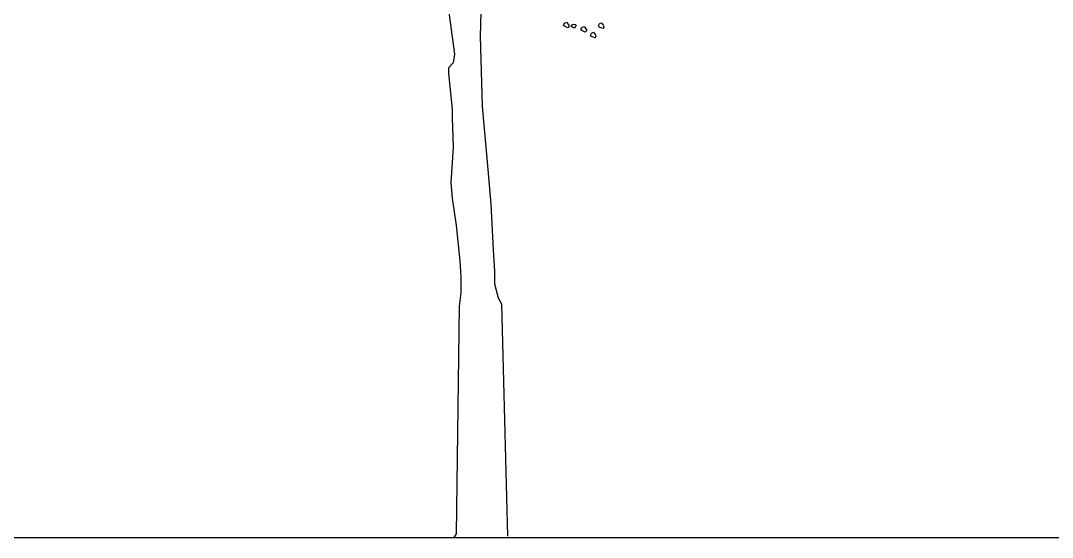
# Model space of a CAD drawing. Header units: millimetres. Extents: x 454 to 24074, y 929 to 15016.
# Drawn here: x 13187 to 15821, y 11147 to 12467 of the extents above; entities that cross this region are included whole.
import ezdxf

# ---------------------------------------------------------------- set-up
doc = ezdxf.new("R2010")
doc.units = ezdxf.units.MM
doc.layers.add('cadblocksdwg.com', color=255, linetype='Continuous')

# ---------------------------------------------------------------- blocks, each defined once
blk = doc.blocks.new('Trees side 02_cad-block.com')
at = {"color": 0}
for points in [[(-201.9, 3075.2), (-163.3, 3006.9), (-127.7, 2917.9), (-92, 2834.8), (-68.3, 2763.6), (-38.6, 2716.1), (-29.7, 2665.7), (3, 2419.3), (-3, 2374.8), (-26.7, 2351.1), (-26.7, 2321.4), (-8.9, 2143.4), (-8.9, 2098.8), (-3, 1953.4), (-14.8, 1775.4), (-8.9, 1698.2), (11.9, 1561.7), (29.7, 1383.7), (35.6, 1303.5), (35.6, 1223.4), (26.7, 1158.1), (11.9, 17.8), (0, 0)], [(270.2, 5.9), (240.5, 1167), (222.7, 1196.7), (204.8, 1267.9), (204.8, 1330.2), (198.9, 1440), (187, 1668.6), (172.2, 1840.7), (142.5, 2158.2), (133.6, 2508.4), (136.6, 2627.1), (136.6, 2695.3), (145.5, 2742.8)]]:
    blk.add_lwpolyline(points, dxfattribs=at)
for points in [[(570.7, 2550.8), (563.5, 2554.4), (557, 2556.5), (551.2, 2560.2), (549, 2565.2), (553.3, 2571.7), (557, 2576), (564.2, 2578.9), (569.2, 2573.1), (573.6, 2568.1), (575.7, 2561.6), (575.7, 2558)], [(593.1, 2566.6), (599.6, 2568.7), (606.8, 2567.3), (612.6, 2563.7), (609, 2557.2), (603.9, 2550.7), (598.9, 2550), (593.8, 2553.6), (586.6, 2556.5)], [(657.7, 2529), (650.5, 2532.6), (644, 2534.8), (638.2, 2538.4), (636, 2543.5), (640.4, 2550), (644, 2554.3), (651.2, 2557.2), (656.3, 2551.4), (660.6, 2546.3), (662.8, 2539.9), (662.8, 2536.2)], [(744.7, 2547.1), (737.5, 2550.8), (731, 2552.9), (725.2, 2556.5), (723.1, 2561.6), (727.4, 2568.1), (731, 2572.4), (738.2, 2575.3), (743.3, 2569.5), (747.6, 2564.5), (749.8, 2558), (749.8, 2554.4)], [(704.8, 2500), (697.6, 2503.6), (691.1, 2505.8), (685.3, 2509.4), (683.2, 2514.5), (687.5, 2521), (691.1, 2525.3), (698.3, 2528.2), (703.4, 2522.4), (707.7, 2517.4), (709.9, 2510.9), (709.9, 2507.2)]]:
    blk.add_lwpolyline(points, close=True, dxfattribs=at)

msp = doc.modelspace()

# ---------------------------------------------------------------- linework, layer by layer
msp.add_lwpolyline([(671.1, 11147.1), (23739, 11147.1)])

# ---------------------------------------------------------------- block references
at = {"layer": 'cadblocksdwg.com', "xscale": 0.5103099452236204, "yscale": 0.5103099452236204, "zscale": 0.5103099452236204}
msp.add_blockref('Trees side 02_cad-block.com', (14292.8, 11147.1), dxfattribs=at)

doc.saveas('drawing.dxf')
